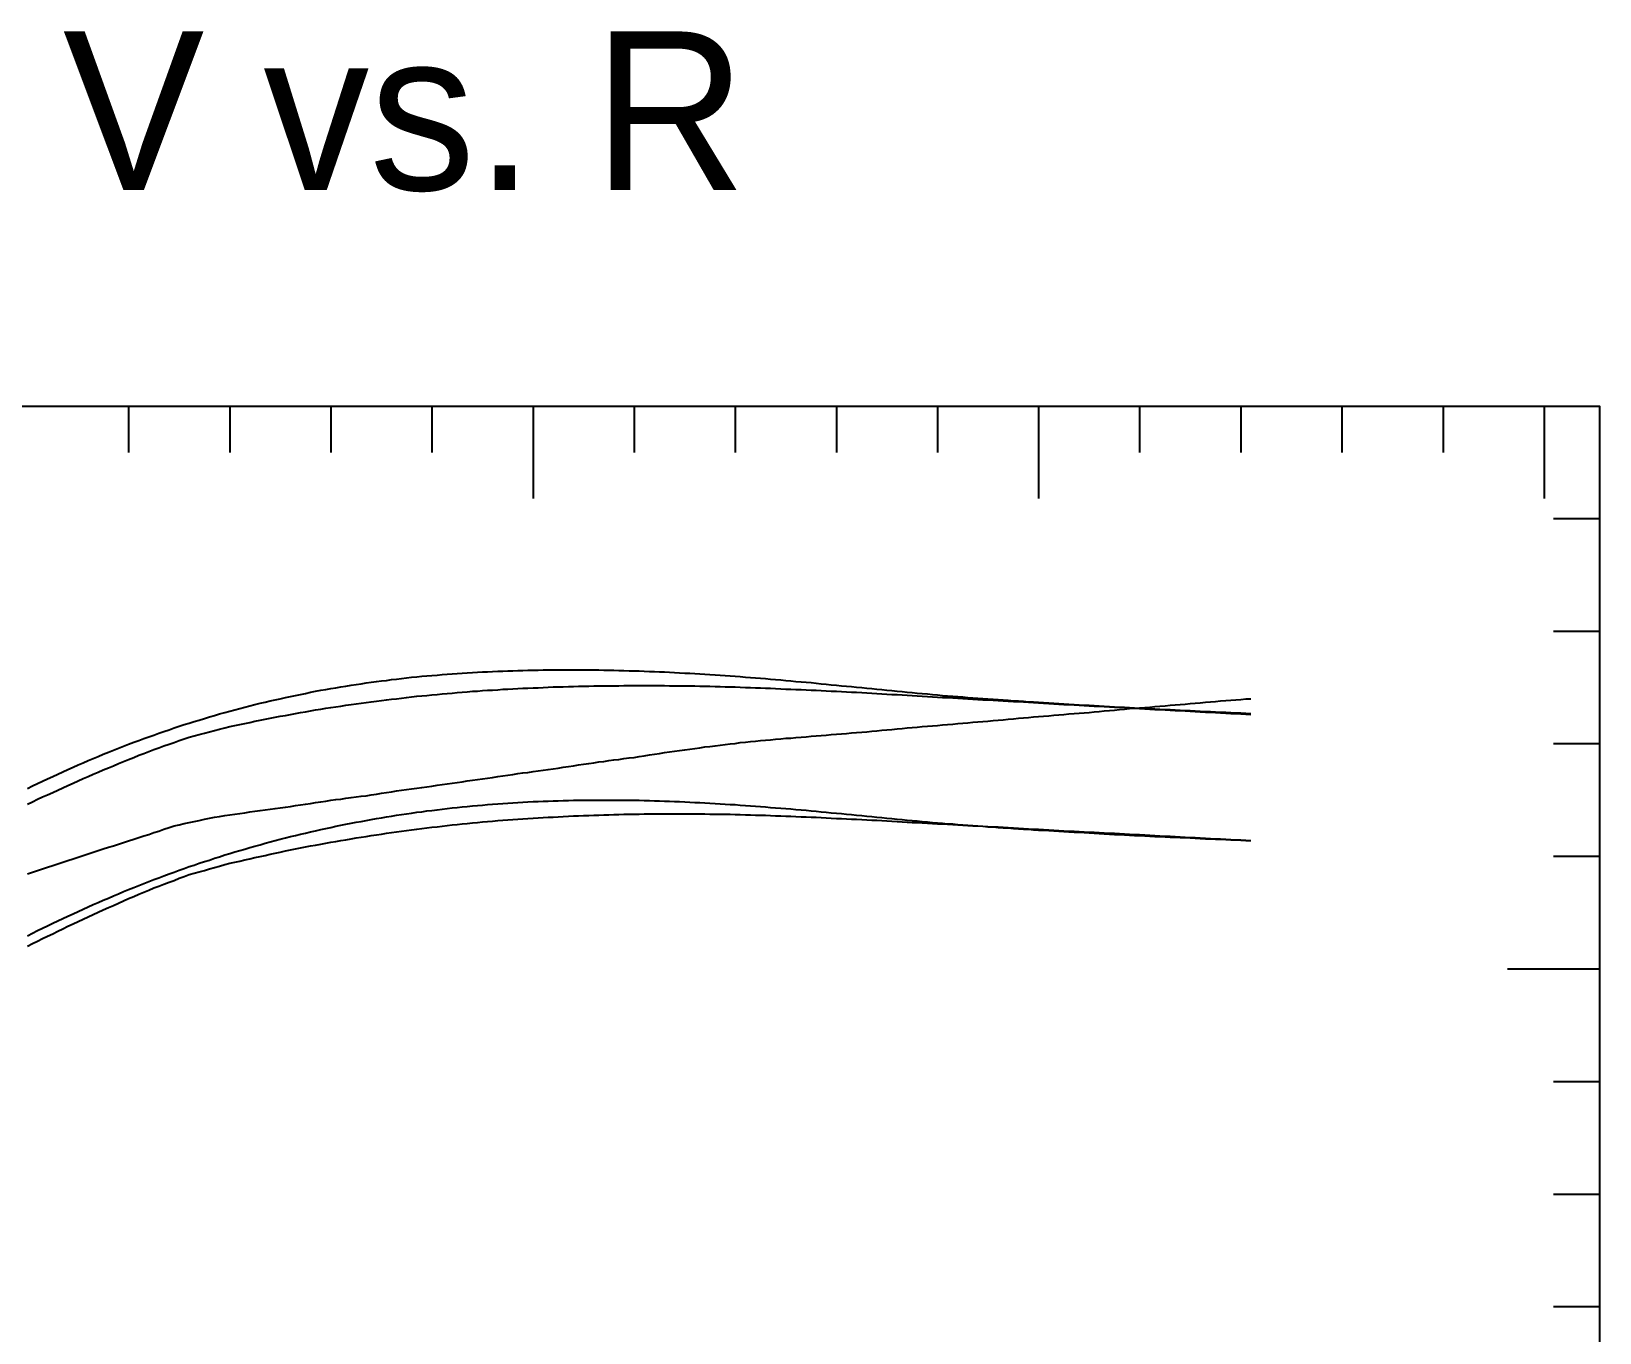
# Model space of a CAD drawing. Extents: x -35 to 181, y -35 to 143.
# Drawn here: x 70.4 to 179.2, y 52.9 to 143.1 of the extents above; entities that cross this region are included whole.
import ezdxf

# ---------------------------------------------------------------- set-up
doc = ezdxf.new("R2010")
doc.units = 0

msp = doc.modelspace()

# ---------------------------------------------------------------- linework, layer by layer
at = {"color": 0}
for p, q in [((77.15, 117.13), (77.15, 113.93)), ((84.17, 117.13), (84.17, 113.93)), ((91.18, 117.13), (91.18, 113.93)), ((98.2, 117.13), (98.2, 113.93)), ((105.21, 117.13), (105.21, 110.73)), ((112.22, 117.13), (112.22, 113.93)), ((119.24, 117.13), (119.24, 113.93)), ((126.25, 117.13), (126.25, 113.93)), ((133.27, 117.13), (133.27, 113.93)), ((140.28, 117.13), (140.28, 110.73)), ((147.29, 117.13), (147.29, 113.93)), ((154.31, 117.13), (154.31, 113.93)), ((161.32, 117.13), (161.32, 113.93)), ((168.34, 117.13), (168.34, 113.93)), ((175.35, 117.13), (175.35, 110.73)), ((179.2, 109.32), (176, 109.32)), ((179.2, 101.51), (176, 101.51)), ((179.2, 93.71), (176, 93.71)), ((179.2, 85.9), (176, 85.9)), ((179.2, 78.09), (172.8, 78.09)), ((179.2, 70.28), (176, 70.28)), ((179.2, 62.47), (176, 62.47)), ((179.2, 54.66), (176, 54.66))]:
    msp.add_line(p, q, dxfattribs=at)
msp.add_lwpolyline([(0, 0), (0, 117.13), (179.2, 117.13), (179.2, 0)], close=True, dxfattribs=at)
at = {"color": 3}
for points in [[(70.14, 90.62), (70.49, 90.8), (70.84, 90.97), (71.19, 91.13), (71.54, 91.3), (71.89, 91.46), (72.24, 91.62), (72.6, 91.78), (72.95, 91.94), (73.3, 92.1), (73.65, 92.26), (74, 92.41), (74.35, 92.56), (74.7, 92.71), (75.05, 92.85), (75.4, 93), (75.75, 93.14), (76.1, 93.28), (76.45, 93.42), (76.8, 93.56), (77.15, 93.7), (77.51, 93.83), (77.86, 93.96), (78.21, 94.08), (78.56, 94.21), (78.91, 94.33), (79.26, 94.46), (79.61, 94.58), (79.96, 94.7), (80.31, 94.82), (80.66, 94.94), (81.01, 95.05), (81.36, 95.16), (81.71, 95.27), (82.06, 95.37), (82.41, 95.48), (82.77, 95.58), (83.12, 95.69), (83.47, 95.79), (83.82, 95.89), (84.17, 95.99), (84.52, 96.08), (84.87, 96.17), (85.22, 96.26), (85.57, 96.35), (85.92, 96.44), (86.27, 96.53), (86.62, 96.61), (86.97, 96.69), (87.32, 96.78), (87.68, 96.85), (88.03, 96.93), (88.38, 97), (88.73, 97.08), (89.08, 97.15), (89.43, 97.22), (89.78, 97.29), (90.13, 97.36), (90.48, 97.43), (90.83, 97.49), (91.18, 97.55), (91.53, 97.61), (91.88, 97.67), (92.23, 97.72), (92.59, 97.78), (92.94, 97.83), (93.29, 97.89), (93.64, 97.94), (93.99, 97.99), (94.34, 98.04), (94.69, 98.08), (95.04, 98.12), (95.39, 98.17), (95.74, 98.21), (96.09, 98.25), (96.44, 98.29), (96.79, 98.33), (97.14, 98.36), (97.49, 98.4), (97.85, 98.43), (98.2, 98.46), (98.55, 98.49), (98.9, 98.52), (99.25, 98.54), (99.6, 98.57), (99.95, 98.6), (100.3, 98.62), (100.65, 98.64), (101, 98.66), (101.35, 98.68), (101.7, 98.7), (102.05, 98.72), (102.4, 98.73), (102.76, 98.75), (103.11, 98.76), (103.46, 98.78), (103.81, 98.79), (104.16, 98.8), (104.51, 98.81), (104.86, 98.82), (105.21, 98.82), (105.56, 98.83), (105.91, 98.84), (106.26, 98.84), (106.61, 98.85), (106.96, 98.85), (107.31, 98.85), (107.67, 98.85), (108.02, 98.85), (108.37, 98.85), (108.72, 98.85), (109.07, 98.85), (109.42, 98.84), (109.77, 98.84), (110.12, 98.83), (110.47, 98.83), (110.82, 98.82), (111.17, 98.81), (111.52, 98.8), (111.87, 98.79), (112.22, 98.78), (112.58, 98.77), (112.93, 98.76), (113.28, 98.74), (113.63, 98.73), (113.98, 98.72), (114.33, 98.7), (114.68, 98.68), (115.03, 98.67), (115.38, 98.65), (115.73, 98.63), (116.08, 98.61), (116.43, 98.59), (116.78, 98.57), (117.13, 98.55), (117.48, 98.52), (117.84, 98.5), (118.19, 98.48), (118.54, 98.45), (118.89, 98.43), (119.24, 98.4), (119.59, 98.38), (119.94, 98.35), (120.29, 98.32), (120.64, 98.29), (120.99, 98.27), (121.34, 98.24), (121.69, 98.21), (122.04, 98.18), (122.39, 98.15), (122.75, 98.12), (123.1, 98.08), (123.45, 98.05), (123.8, 98.02), (124.15, 97.99), (124.5, 97.96), (124.85, 97.92), (125.2, 97.89), (125.55, 97.86), (125.9, 97.82), (126.25, 97.79), (126.6, 97.75), (126.95, 97.72), (127.3, 97.69), (127.66, 97.65), (128.01, 97.62), (128.36, 97.58), (128.71, 97.55), (129.06, 97.51), (129.41, 97.48), (129.76, 97.44), (130.11, 97.41), (130.46, 97.37), (130.81, 97.34), (131.16, 97.31), (131.51, 97.27), (131.86, 97.24), (132.21, 97.21), (132.57, 97.18), (132.92, 97.14), (133.27, 97.11), (133.62, 97.08), (133.97, 97.05), (134.32, 97.02), (134.67, 97), (135.02, 96.97), (135.37, 96.94), (135.72, 96.91), (136.07, 96.89), (136.42, 96.86), (136.77, 96.84), (137.12, 96.81), (137.47, 96.79), (137.83, 96.76), (138.18, 96.74), (138.53, 96.71), (138.88, 96.69), (139.23, 96.67), (139.58, 96.64), (139.93, 96.62), (140.28, 96.6), (140.63, 96.58), (140.98, 96.55), (141.33, 96.53), (141.68, 96.51), (142.03, 96.49), (142.38, 96.47), (142.74, 96.45), (143.09, 96.43), (143.44, 96.41), (143.79, 96.39), (144.14, 96.37), (144.49, 96.35), (144.84, 96.33), (145.19, 96.31), (145.54, 96.29), (145.89, 96.27), (146.24, 96.25), (146.59, 96.23), (146.94, 96.21), (147.29, 96.2), (147.65, 96.18), (148, 96.16), (148.35, 96.14), (148.7, 96.12), (149.05, 96.11), (149.4, 96.09), (149.75, 96.07), (150.1, 96.05), (150.45, 96.04), (150.8, 96.02), (151.15, 96), (151.5, 95.99), (151.85, 95.97), (152.2, 95.95), (152.56, 95.94), (152.91, 95.92), (153.26, 95.91), (153.61, 95.89), (153.96, 95.87), (154.31, 95.86), (154.66, 95.84), (155.01, 95.83)], [(70.14, 80.4), (70.49, 80.58), (70.84, 80.76), (71.19, 80.93), (71.54, 81.1), (71.89, 81.27), (72.24, 81.44), (72.6, 81.6), (72.95, 81.77), (73.3, 81.93), (73.65, 82.1), (74, 82.26), (74.35, 82.42), (74.7, 82.57), (75.05, 82.72), (75.4, 82.87), (75.75, 83.02), (76.1, 83.17), (76.45, 83.32), (76.8, 83.47), (77.15, 83.62), (77.51, 83.76), (77.86, 83.9), (78.21, 84.03), (78.56, 84.17), (78.91, 84.3), (79.26, 84.43), (79.61, 84.57), (79.96, 84.69), (80.31, 84.82), (80.66, 84.95), (81.01, 85.07), (81.36, 85.2), (81.71, 85.31), (82.06, 85.43), (82.41, 85.55), (82.77, 85.66), (83.12, 85.78), (83.47, 85.89), (83.82, 86.01), (84.17, 86.11), (84.52, 86.22), (84.87, 86.32), (85.22, 86.42), (85.57, 86.52), (85.92, 86.62), (86.27, 86.72), (86.62, 86.82), (86.97, 86.91), (87.32, 87.01), (87.68, 87.1), (88.03, 87.19), (88.38, 87.28), (88.73, 87.36), (89.08, 87.45), (89.43, 87.53), (89.78, 87.61), (90.13, 87.69), (90.48, 87.78), (90.83, 87.85), (91.18, 87.92), (91.53, 88), (91.88, 88.07), (92.23, 88.14), (92.59, 88.21), (92.94, 88.28), (93.29, 88.34), (93.64, 88.41), (93.99, 88.47), (94.34, 88.53), (94.69, 88.59), (95.04, 88.65), (95.39, 88.7), (95.74, 88.76), (96.09, 88.81), (96.44, 88.86), (96.79, 88.92), (97.14, 88.97), (97.49, 89.01), (97.85, 89.06), (98.2, 89.1), (98.55, 89.15), (98.9, 89.19), (99.25, 89.23), (99.6, 89.27), (99.95, 89.31), (100.3, 89.34), (100.65, 89.38), (101, 89.41), (101.35, 89.44), (101.7, 89.47), (102.05, 89.5), (102.4, 89.53), (102.76, 89.55), (103.11, 89.58), (103.46, 89.61), (103.81, 89.63), (104.16, 89.65), (104.51, 89.67), (104.86, 89.69), (105.21, 89.71), (105.56, 89.72), (105.91, 89.74), (106.26, 89.75), (106.61, 89.76), (106.96, 89.77), (107.31, 89.79), (107.67, 89.79), (108.02, 89.8), (108.37, 89.81), (108.72, 89.81), (109.07, 89.82), (109.42, 89.82), (109.77, 89.82), (110.12, 89.82), (110.47, 89.82), (110.82, 89.82), (111.17, 89.82), (111.52, 89.81), (111.87, 89.81), (112.22, 89.8), (112.58, 89.8), (112.93, 89.79), (113.28, 89.78), (113.63, 89.77), (113.98, 89.76), (114.33, 89.75), (114.68, 89.74), (115.03, 89.72), (115.38, 89.71), (115.73, 89.69), (116.08, 89.68), (116.43, 89.66), (116.78, 89.64), (117.13, 89.63), (117.48, 89.61), (117.84, 89.59), (118.19, 89.56), (118.54, 89.54), (118.89, 89.52), (119.24, 89.5), (119.59, 89.47), (119.94, 89.45), (120.29, 89.42), (120.64, 89.4), (120.99, 89.37), (121.34, 89.34), (121.69, 89.31), (122.04, 89.29), (122.39, 89.26), (122.75, 89.23), (123.1, 89.2), (123.45, 89.17), (123.8, 89.14), (124.15, 89.11), (124.5, 89.07), (124.85, 89.04), (125.2, 89.01), (125.55, 88.98), (125.9, 88.94), (126.25, 88.91), (126.6, 88.88), (126.95, 88.84), (127.3, 88.81), (127.66, 88.78), (128.01, 88.74), (128.36, 88.71), (128.71, 88.67), (129.06, 88.64), (129.41, 88.6), (129.76, 88.57), (130.11, 88.54), (130.46, 88.5), (130.81, 88.47), (131.16, 88.43), (131.51, 88.4), (131.86, 88.37), (132.21, 88.34), (132.57, 88.3), (132.92, 88.27), (133.27, 88.24), (133.62, 88.21), (133.97, 88.18), (134.32, 88.16), (134.67, 88.13), (135.02, 88.1), (135.37, 88.07), (135.72, 88.05), (136.07, 88.02), (136.42, 88), (136.77, 87.97), (137.12, 87.95), (137.47, 87.92), (137.83, 87.9), (138.18, 87.88), (138.53, 87.85), (138.88, 87.83), (139.23, 87.81), (139.58, 87.79), (139.93, 87.76), (140.28, 87.74), (140.63, 87.72), (140.98, 87.7), (141.33, 87.68), (141.68, 87.66), (142.03, 87.64), (142.38, 87.62), (142.74, 87.6), (143.09, 87.58), (143.44, 87.56), (143.79, 87.54), (144.14, 87.52), (144.49, 87.5), (144.84, 87.48), (145.19, 87.46), (145.54, 87.44), (145.89, 87.43), (146.24, 87.41), (146.59, 87.39), (146.94, 87.37), (147.29, 87.36), (147.65, 87.34), (148, 87.32), (148.35, 87.3), (148.7, 87.29), (149.05, 87.27), (149.4, 87.25), (149.75, 87.24), (150.1, 87.22), (150.45, 87.21), (150.8, 87.19), (151.15, 87.17), (151.5, 87.16), (151.85, 87.14), (152.2, 87.13), (152.56, 87.11), (152.91, 87.1), (153.26, 87.08), (153.61, 87.07), (153.96, 87.05), (154.31, 87.04), (154.66, 87.02), (155.01, 87.01)]]:
    msp.add_lwpolyline(points, dxfattribs=at)
at = {"color": 4}
for points in [[(70.14, 89.53), (70.49, 89.7), (70.84, 89.87), (71.19, 90.03), (71.54, 90.19), (71.89, 90.35), (72.24, 90.51), (72.6, 90.67), (72.95, 90.83), (73.3, 90.99), (73.65, 91.15), (74, 91.31), (74.35, 91.46), (74.7, 91.61), (75.05, 91.76), (75.4, 91.91), (75.75, 92.05), (76.1, 92.2), (76.45, 92.35), (76.8, 92.49), (77.15, 92.64), (77.51, 92.78), (77.86, 92.92), (78.21, 93.05), (78.56, 93.19), (78.91, 93.32), (79.26, 93.44), (79.61, 93.57), (79.96, 93.7), (80.31, 93.82), (80.66, 93.95), (81.01, 94.07), (81.36, 94.19), (81.71, 94.28), (82.06, 94.37), (82.41, 94.46), (82.77, 94.55), (83.12, 94.64), (83.47, 94.73), (83.82, 94.82), (84.17, 94.91), (84.52, 94.98), (84.87, 95.06), (85.22, 95.13), (85.57, 95.2), (85.92, 95.28), (86.27, 95.35), (86.62, 95.42), (86.97, 95.49), (87.32, 95.56), (87.68, 95.63), (88.03, 95.69), (88.38, 95.76), (88.73, 95.82), (89.08, 95.88), (89.43, 95.94), (89.78, 96.01), (90.13, 96.07), (90.48, 96.13), (90.83, 96.18), (91.18, 96.24), (91.53, 96.29), (91.88, 96.34), (92.23, 96.39), (92.59, 96.44), (92.94, 96.49), (93.29, 96.54), (93.64, 96.59), (93.99, 96.64), (94.34, 96.68), (94.69, 96.72), (95.04, 96.77), (95.39, 96.81), (95.74, 96.85), (96.09, 96.89), (96.44, 96.94), (96.79, 96.97), (97.14, 97.02), (97.49, 97.05), (97.85, 97.08), (98.2, 97.12), (98.55, 97.15), (98.9, 97.18), (99.25, 97.21), (99.6, 97.24), (99.95, 97.27), (100.3, 97.3), (100.65, 97.33), (101, 97.36), (101.35, 97.38), (101.7, 97.41), (102.05, 97.43), (102.4, 97.45), (102.76, 97.47), (103.11, 97.5), (103.46, 97.51), (103.81, 97.53), (104.16, 97.55), (104.51, 97.57), (104.86, 97.58), (105.21, 97.6), (105.56, 97.61), (105.91, 97.63), (106.26, 97.64), (106.61, 97.66), (106.96, 97.67), (107.31, 97.68), (107.67, 97.69), (108.02, 97.7), (108.37, 97.71), (108.72, 97.72), (109.07, 97.72), (109.42, 97.73), (109.77, 97.73), (110.12, 97.74), (110.47, 97.74), (110.82, 97.75), (111.17, 97.75), (111.52, 97.76), (111.87, 97.76), (112.22, 97.76), (112.58, 97.76), (112.93, 97.77), (113.28, 97.77), (113.63, 97.76), (113.98, 97.76), (114.33, 97.76), (114.68, 97.75), (115.03, 97.75), (115.38, 97.74), (115.73, 97.74), (116.08, 97.73), (116.43, 97.73), (116.78, 97.72), (117.13, 97.71), (117.48, 97.71), (117.84, 97.7), (118.19, 97.69), (118.54, 97.68), (118.89, 97.67), (119.24, 97.66), (119.59, 97.65), (119.94, 97.63), (120.29, 97.62), (120.64, 97.61), (120.99, 97.6), (121.34, 97.58), (121.69, 97.57), (122.04, 97.55), (122.39, 97.54), (122.75, 97.52), (123.1, 97.51), (123.45, 97.49), (123.8, 97.48), (124.15, 97.46), (124.5, 97.45), (124.85, 97.43), (125.2, 97.41), (125.55, 97.4), (125.9, 97.38), (126.25, 97.36), (126.6, 97.34), (126.95, 97.33), (127.3, 97.31), (127.66, 97.29), (128.01, 97.27), (128.36, 97.25), (128.71, 97.23), (129.06, 97.21), (129.41, 97.19), (129.76, 97.17), (130.11, 97.15), (130.46, 97.13), (130.81, 97.11), (131.16, 97.09), (131.51, 97.07), (131.86, 97.05), (132.21, 97.03), (132.57, 97.01), (132.92, 96.98), (133.27, 96.96), (133.62, 96.94), (133.97, 96.92), (134.32, 96.9), (134.67, 96.88), (135.02, 96.86), (135.37, 96.84), (135.72, 96.82), (136.07, 96.8), (136.42, 96.78), (136.77, 96.76), (137.12, 96.74), (137.47, 96.72), (137.83, 96.7), (138.18, 96.68), (138.53, 96.66), (138.88, 96.65), (139.23, 96.63), (139.58, 96.61), (139.93, 96.58), (140.28, 96.56), (140.63, 96.54), (140.98, 96.52), (141.33, 96.5), (141.68, 96.48), (142.03, 96.45), (142.38, 96.44), (142.74, 96.42), (143.09, 96.4), (143.44, 96.38), (143.79, 96.36), (144.14, 96.34), (144.49, 96.33), (144.84, 96.31), (145.19, 96.29), (145.54, 96.27), (145.89, 96.25), (146.24, 96.23), (146.59, 96.21), (146.94, 96.19), (147.29, 96.17), (147.65, 96.15), (148, 96.13), (148.35, 96.11), (148.7, 96.09), (149.05, 96.07), (149.4, 96.05), (149.75, 96.03), (150.1, 96.02), (150.45, 96), (150.8, 95.98), (151.15, 95.96), (151.5, 95.94), (151.85, 95.92), (152.2, 95.91), (152.56, 95.89), (152.91, 95.87), (153.26, 95.85), (153.61, 95.83), (153.96, 95.81), (154.31, 95.79), (154.66, 95.77), (155.01, 95.75)], [(70.14, 79.69), (70.49, 79.87), (70.84, 80.04), (71.19, 80.21), (71.54, 80.38), (71.89, 80.55), (72.24, 80.72), (72.6, 80.89), (72.95, 81.06), (73.3, 81.23), (73.65, 81.39), (74, 81.56), (74.35, 81.72), (74.7, 81.88), (75.05, 82.04), (75.4, 82.2), (75.75, 82.36), (76.1, 82.51), (76.45, 82.67), (76.8, 82.83), (77.15, 82.98), (77.51, 83.13), (77.86, 83.28), (78.21, 83.43), (78.56, 83.57), (78.91, 83.72), (79.26, 83.85), (79.61, 83.99), (79.96, 84.12), (80.31, 84.25), (80.66, 84.39), (81.01, 84.52), (81.36, 84.65), (81.71, 84.75), (82.06, 84.85), (82.41, 84.94), (82.77, 85.04), (83.12, 85.14), (83.47, 85.24), (83.82, 85.34), (84.17, 85.43), (84.52, 85.51), (84.87, 85.59), (85.22, 85.67), (85.57, 85.75), (85.92, 85.83), (86.27, 85.91), (86.62, 85.98), (86.97, 86.06), (87.32, 86.14), (87.68, 86.21), (88.03, 86.29), (88.38, 86.36), (88.73, 86.43), (89.08, 86.5), (89.43, 86.57), (89.78, 86.64), (90.13, 86.7), (90.48, 86.77), (90.83, 86.83), (91.18, 86.89), (91.53, 86.95), (91.88, 87.01), (92.23, 87.07), (92.59, 87.13), (92.94, 87.19), (93.29, 87.24), (93.64, 87.3), (93.99, 87.36), (94.34, 87.41), (94.69, 87.46), (95.04, 87.51), (95.39, 87.56), (95.74, 87.61), (96.09, 87.66), (96.44, 87.71), (96.79, 87.76), (97.14, 87.81), (97.49, 87.85), (97.85, 87.89), (98.2, 87.93), (98.55, 87.97), (98.9, 88.01), (99.25, 88.05), (99.6, 88.09), (99.95, 88.12), (100.3, 88.16), (100.65, 88.2), (101, 88.23), (101.35, 88.27), (101.7, 88.3), (102.05, 88.33), (102.4, 88.36), (102.76, 88.39), (103.11, 88.42), (103.46, 88.44), (103.81, 88.47), (104.16, 88.49), (104.51, 88.51), (104.86, 88.54), (105.21, 88.56), (105.56, 88.58), (105.91, 88.6), (106.26, 88.62), (106.61, 88.64), (106.96, 88.66), (107.31, 88.68), (107.67, 88.7), (108.02, 88.72), (108.37, 88.73), (108.72, 88.74), (109.07, 88.75), (109.42, 88.76), (109.77, 88.78), (110.12, 88.79), (110.47, 88.8), (110.82, 88.81), (111.17, 88.82), (111.52, 88.83), (111.87, 88.83), (112.22, 88.84), (112.58, 88.85), (112.93, 88.86), (113.28, 88.86), (113.63, 88.86), (113.98, 88.86), (114.33, 88.87), (114.68, 88.87), (115.03, 88.86), (115.38, 88.86), (115.73, 88.86), (116.08, 88.86), (116.43, 88.86), (116.78, 88.86), (117.13, 88.86), (117.48, 88.85), (117.84, 88.85), (118.19, 88.84), (118.54, 88.84), (118.89, 88.83), (119.24, 88.82), (119.59, 88.81), (119.94, 88.8), (120.29, 88.79), (120.64, 88.78), (120.99, 88.77), (121.34, 88.76), (121.69, 88.75), (122.04, 88.73), (122.39, 88.72), (122.75, 88.71), (123.1, 88.69), (123.45, 88.68), (123.8, 88.66), (124.15, 88.65), (124.5, 88.63), (124.85, 88.62), (125.2, 88.6), (125.55, 88.59), (125.9, 88.57), (126.25, 88.55), (126.6, 88.54), (126.95, 88.52), (127.3, 88.5), (127.66, 88.49), (128.01, 88.47), (128.36, 88.45), (128.71, 88.43), (129.06, 88.42), (129.41, 88.4), (129.76, 88.38), (130.11, 88.36), (130.46, 88.34), (130.81, 88.31), (131.16, 88.29), (131.51, 88.27), (131.86, 88.25), (132.21, 88.23), (132.57, 88.22), (132.92, 88.2), (133.27, 88.18), (133.62, 88.16), (133.97, 88.14), (134.32, 88.12), (134.67, 88.1), (135.02, 88.08), (135.37, 88.06), (135.72, 88.04), (136.07, 88.02), (136.42, 88), (136.77, 87.99), (137.12, 87.97), (137.47, 87.95), (137.83, 87.93), (138.18, 87.91), (138.53, 87.89), (138.88, 87.87), (139.23, 87.85), (139.58, 87.83), (139.93, 87.81), (140.28, 87.79), (140.63, 87.77), (140.98, 87.75), (141.33, 87.73), (141.68, 87.71), (142.03, 87.69), (142.38, 87.67), (142.74, 87.66), (143.09, 87.64), (143.44, 87.62), (143.79, 87.6), (144.14, 87.58), (144.49, 87.56), (144.84, 87.55), (145.19, 87.53), (145.54, 87.51), (145.89, 87.49), (146.24, 87.47), (146.59, 87.46), (146.94, 87.44), (147.29, 87.42), (147.65, 87.4), (148, 87.38), (148.35, 87.36), (148.7, 87.34), (149.05, 87.32), (149.4, 87.31), (149.75, 87.29), (150.1, 87.27), (150.45, 87.25), (150.8, 87.23), (151.15, 87.21), (151.5, 87.2), (151.85, 87.18), (152.2, 87.16), (152.56, 87.14), (152.91, 87.13), (153.26, 87.11), (153.61, 87.09), (153.96, 87.07), (154.31, 87.06), (154.66, 87.04), (155.01, 87.02)]]:
    msp.add_lwpolyline(points, dxfattribs=at)
at = {"color": 6}
msp.add_lwpolyline([(70.14, 84.71), (70.49, 84.82), (70.84, 84.94), (71.19, 85.05), (71.54, 85.16), (71.89, 85.27), (72.24, 85.39), (72.6, 85.5), (72.95, 85.62), (73.3, 85.73), (73.65, 85.85), (74, 85.97), (74.35, 86.08), (74.7, 86.2), (75.05, 86.31), (75.4, 86.43), (75.75, 86.54), (76.1, 86.65), (76.45, 86.76), (76.8, 86.87), (77.15, 86.99), (77.51, 87.1), (77.86, 87.21), (78.21, 87.33), (78.56, 87.44), (78.91, 87.56), (79.26, 87.67), (79.61, 87.79), (79.96, 87.91), (80.31, 88.02), (80.66, 88.11), (81.01, 88.19), (81.36, 88.26), (81.71, 88.34), (82.06, 88.41), (82.41, 88.49), (82.77, 88.56), (83.12, 88.64), (83.47, 88.68), (83.82, 88.74), (84.17, 88.79), (84.52, 88.84), (84.87, 88.89), (85.22, 88.94), (85.57, 88.99), (85.92, 89.04), (86.27, 89.09), (86.62, 89.13), (86.97, 89.18), (87.32, 89.23), (87.68, 89.28), (88.03, 89.33), (88.38, 89.37), (88.73, 89.43), (89.08, 89.48), (89.43, 89.54), (89.78, 89.59), (90.13, 89.64), (90.48, 89.7), (90.83, 89.75), (91.18, 89.8), (91.53, 89.85), (91.88, 89.89), (92.23, 89.94), (92.59, 89.99), (92.94, 90.03), (93.29, 90.08), (93.64, 90.12), (93.99, 90.18), (94.34, 90.23), (94.69, 90.29), (95.04, 90.34), (95.39, 90.39), (95.74, 90.45), (96.09, 90.5), (96.44, 90.55), (96.79, 90.6), (97.14, 90.65), (97.49, 90.7), (97.85, 90.74), (98.2, 90.79), (98.55, 90.84), (98.9, 90.89), (99.25, 90.94), (99.6, 90.99), (99.95, 91.04), (100.3, 91.09), (100.65, 91.14), (101, 91.19), (101.35, 91.24), (101.7, 91.29), (102.05, 91.34), (102.4, 91.39), (102.76, 91.45), (103.11, 91.5), (103.46, 91.55), (103.81, 91.6), (104.16, 91.65), (104.51, 91.7), (104.86, 91.74), (105.21, 91.79), (105.56, 91.84), (105.91, 91.89), (106.26, 91.94), (106.61, 91.98), (106.96, 92.03), (107.31, 92.09), (107.67, 92.14), (108.02, 92.2), (108.37, 92.25), (108.72, 92.3), (109.07, 92.36), (109.42, 92.41), (109.77, 92.46), (110.12, 92.5), (110.47, 92.55), (110.82, 92.6), (111.17, 92.64), (111.52, 92.69), (111.87, 92.74), (112.22, 92.78), (112.58, 92.84), (112.93, 92.89), (113.28, 92.95), (113.63, 93), (113.98, 93.05), (114.33, 93.11), (114.68, 93.16), (115.03, 93.21), (115.38, 93.26), (115.73, 93.31), (116.08, 93.35), (116.43, 93.4), (116.78, 93.45), (117.13, 93.5), (117.48, 93.54), (117.84, 93.59), (118.19, 93.63), (118.54, 93.67), (118.89, 93.71), (119.24, 93.75), (119.59, 93.8), (119.94, 93.84), (120.29, 93.87), (120.64, 93.9), (120.99, 93.94), (121.34, 93.97), (121.69, 94), (122.04, 94.03), (122.39, 94.06), (122.75, 94.1), (123.1, 94.12), (123.45, 94.15), (123.8, 94.18), (124.15, 94.21), (124.5, 94.24), (124.85, 94.27), (125.2, 94.3), (125.55, 94.33), (125.9, 94.36), (126.25, 94.38), (126.6, 94.41), (126.95, 94.44), (127.3, 94.47), (127.66, 94.5), (128.01, 94.53), (128.36, 94.56), (128.71, 94.59), (129.06, 94.63), (129.41, 94.66), (129.76, 94.69), (130.11, 94.72), (130.46, 94.75), (130.81, 94.78), (131.16, 94.82), (131.51, 94.85), (131.86, 94.88), (132.21, 94.91), (132.57, 94.94), (132.92, 94.97), (133.27, 95), (133.62, 95.03), (133.97, 95.06), (134.32, 95.09), (134.67, 95.12), (135.02, 95.15), (135.37, 95.18), (135.72, 95.21), (136.07, 95.24), (136.42, 95.27), (136.77, 95.3), (137.12, 95.33), (137.47, 95.36), (137.83, 95.39), (138.18, 95.42), (138.53, 95.46), (138.88, 95.49), (139.23, 95.52), (139.58, 95.55), (139.93, 95.58), (140.28, 95.61), (140.63, 95.64), (140.98, 95.67), (141.33, 95.7), (141.68, 95.73), (142.03, 95.76), (142.38, 95.79), (142.74, 95.81), (143.09, 95.84), (143.44, 95.87), (143.79, 95.9), (144.14, 95.93), (144.49, 95.97), (144.84, 96), (145.19, 96.03), (145.54, 96.06), (145.89, 96.09), (146.24, 96.12), (146.59, 96.16), (146.94, 96.18), (147.29, 96.21), (147.65, 96.24), (148, 96.27), (148.35, 96.3), (148.7, 96.33), (149.05, 96.36), (149.4, 96.39), (149.75, 96.42), (150.1, 96.45), (150.45, 96.48), (150.8, 96.51), (151.15, 96.54), (151.5, 96.57), (151.85, 96.6), (152.2, 96.63), (152.56, 96.66), (152.91, 96.69), (153.26, 96.72), (153.61, 96.75), (153.96, 96.78), (154.31, 96.8), (154.66, 96.83), (155.01, 96.85)], dxfattribs=at)

# ---------------------------------------------------------------- texts
at = {"color": 0}
msp.add_text('V vs. R', height=11, dxfattribs=at).set_placement((72.6, 132.13))

doc.saveas('drawing.dxf')
